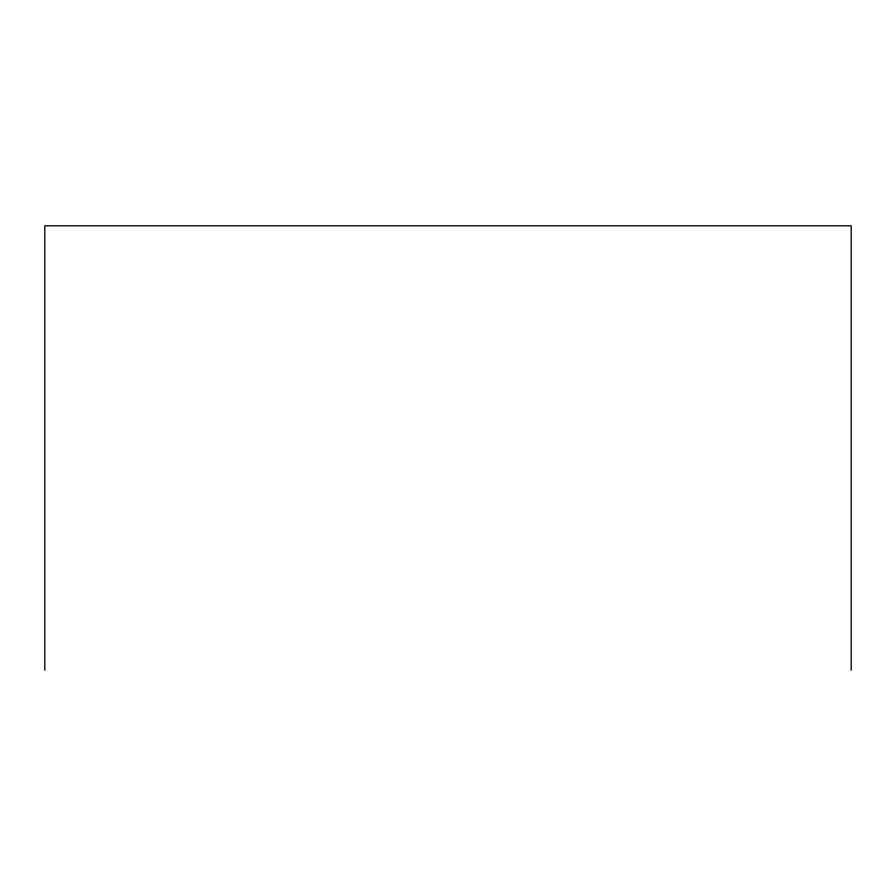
<?xml version="1.0" encoding="UTF-8"?>
<svg xmlns="http://www.w3.org/2000/svg" width="896" height="896" viewBox="0 0 896 896"><rect width="100%" height="100%" fill="white"/><g stroke="black" fill="none" stroke-linecap="round" stroke-linejoin="round"><path stroke-width="1.34" d="M851.2 670.197L851.2 225.803L44.8 225.803L44.8 670.197"/></g></svg>
